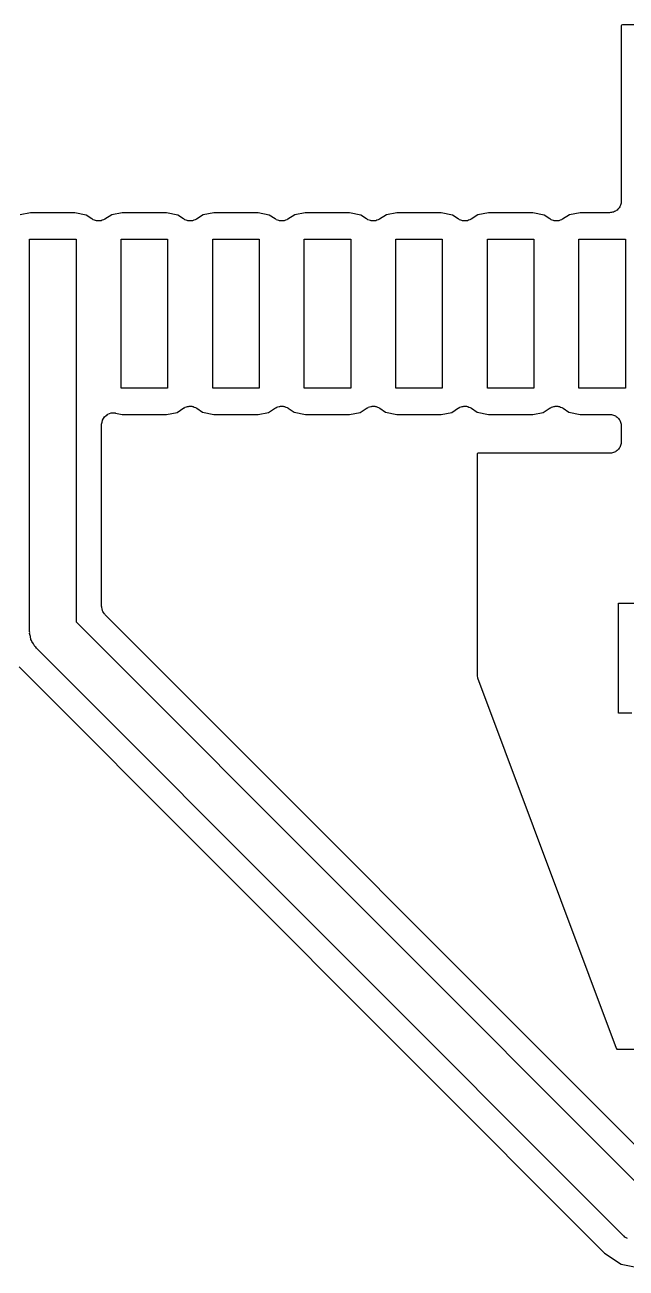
# Model space of a CAD drawing. Extents: x -5.1 to 32.6, y 0 to 32.2.
# Drawn here: x 5.26 to 8.55, y 6.48 to 13.26 of the extents above; entities that cross this region are included whole.
import ezdxf

# ---------------------------------------------------------------- set-up
doc = ezdxf.new("R2010")
doc.units = 0
doc.header["$MEASUREMENT"] = 0
doc.layers.add('BLACK', color=7, linetype='CONTINUOUS')

msp = doc.modelspace()

# ---------------------------------------------------------------- linework, layer by layer
at = {"layer": 'Black'}
for p, q in [((8.52261, 13.2577), (8.5217, 13.2529)), ((8.5217, 13.2529), (8.5217, 12.2976)), ((8.52807, 13.2588), (8.52261, 13.2577)), ((8.59857, 13.2588), (8.52807, 13.2588)), ((8.51787, 12.2759), (8.51509, 12.2711)), ((8.51883, 12.2813), (8.51787, 12.2759)), ((8.52074, 12.2866), (8.51883, 12.2813)), ((8.5217, 12.2976), (8.52074, 12.2921)), ((8.52074, 12.2921), (8.52074, 12.2866)), ((5.29642, 12.2341), (5.23913, 12.2233)), ((5.53813, 12.2341), (5.29642, 12.2341)), ((5.5999, 12.2216), (5.53813, 12.2341)), ((5.63135, 12.2001), (5.5999, 12.2216)), ((5.73913, 12.2233), (5.70154, 12.1991)), ((5.79642, 12.2341), (5.73913, 12.2233)), ((6.03813, 12.2341), (5.79642, 12.2341)), ((6.0999, 12.2216), (6.03813, 12.2341)), ((6.13135, 12.2001), (6.0999, 12.2216)), ((6.23913, 12.2233), (6.20154, 12.1991)), ((6.29642, 12.2341), (6.23913, 12.2233)), ((6.53813, 12.2341), (6.29642, 12.2341)), ((6.5999, 12.2216), (6.53813, 12.2341)), ((6.63135, 12.2001), (6.5999, 12.2216)), ((6.73913, 12.2233), (6.70154, 12.1991)), ((6.79642, 12.2341), (6.73913, 12.2233)), ((7.03813, 12.2341), (6.79642, 12.2341)), ((7.0999, 12.2216), (7.03813, 12.2341)), ((7.13135, 12.2001), (7.0999, 12.2216)), ((7.23913, 12.2233), (7.20154, 12.1991)), ((7.29642, 12.2341), (7.23913, 12.2233)), ((7.53813, 12.2341), (7.29642, 12.2341)), ((7.5999, 12.2216), (7.53813, 12.2341)), ((7.63135, 12.2001), (7.5999, 12.2216)), ((7.73913, 12.2233), (7.70154, 12.1991)), ((7.79642, 12.2341), (7.73913, 12.2233)), ((8.03813, 12.2341), (7.79642, 12.2341)), ((8.0999, 12.2216), (8.03813, 12.2341)), ((8.13135, 12.2001), (8.0999, 12.2216)), ((8.23913, 12.2233), (8.20154, 12.1991)), ((8.29642, 12.2341), (8.23913, 12.2233)), ((8.4582, 12.2341), (8.29642, 12.2341)), ((8.46367, 12.235), (8.4582, 12.2341)), ((8.46923, 12.235), (8.46367, 12.235)), ((8.47445, 12.2369), (8.46923, 12.235)), ((8.47992, 12.2379), (8.47445, 12.2369)), ((8.48473, 12.2407), (8.47992, 12.2379)), ((8.48995, 12.2426), (8.48473, 12.2407)), ((8.49421, 12.2462), (8.48995, 12.2426)), ((8.49902, 12.2489), (8.49421, 12.2462)), ((8.50259, 12.2532), (8.49902, 12.2489)), ((8.50684, 12.2568), (8.50259, 12.2532)), ((8.50962, 12.2616), (8.50684, 12.2568)), ((8.51319, 12.2658), (8.50962, 12.2616)), ((8.51509, 12.2711), (8.51319, 12.2658)), ((5.63496, 12.1984), (5.63135, 12.2001)), ((5.63811, 12.1961), (5.63496, 12.1984)), ((5.64494, 12.1939), (5.63811, 12.1961)), ((5.65144, 12.191), (5.64494, 12.1939)), ((5.65539, 12.1907), (5.65144, 12.191)), ((5.65917, 12.1895), (5.65539, 12.1907)), ((5.66631, 12.1899), (5.65917, 12.1895)), ((5.67343, 12.1893), (5.66631, 12.1899)), ((5.67725, 12.1904), (5.67343, 12.1893)), ((5.6812, 12.1906), (5.67725, 12.1904)), ((5.68778, 12.1933), (5.6812, 12.1906)), ((5.69467, 12.1953), (5.68778, 12.1933)), ((5.69789, 12.1976), (5.69467, 12.1953)), ((5.70154, 12.1991), (5.69789, 12.1976)), ((6.13496, 12.1984), (6.13135, 12.2001)), ((6.13811, 12.1961), (6.13496, 12.1984)), ((6.14494, 12.1939), (6.13811, 12.1961)), ((6.15144, 12.191), (6.14494, 12.1939)), ((6.15539, 12.1907), (6.15144, 12.191)), ((6.15917, 12.1895), (6.15539, 12.1907)), ((6.16631, 12.1899), (6.15917, 12.1895)), ((6.17343, 12.1893), (6.16631, 12.1899)), ((6.17725, 12.1904), (6.17343, 12.1893)), ((6.1812, 12.1906), (6.17725, 12.1904)), ((6.18778, 12.1933), (6.1812, 12.1906)), ((6.19467, 12.1953), (6.18778, 12.1933)), ((6.19789, 12.1976), (6.19467, 12.1953)), ((6.20154, 12.1991), (6.19789, 12.1976)), ((6.63496, 12.1984), (6.63135, 12.2001)), ((6.63811, 12.1961), (6.63496, 12.1984)), ((6.64494, 12.1939), (6.63811, 12.1961)), ((6.65144, 12.191), (6.64494, 12.1939)), ((6.65539, 12.1907), (6.65144, 12.191)), ((6.65917, 12.1895), (6.65539, 12.1907)), ((6.66631, 12.1899), (6.65917, 12.1895)), ((6.67343, 12.1893), (6.66631, 12.1899)), ((6.67725, 12.1904), (6.67343, 12.1893)), ((6.6812, 12.1906), (6.67725, 12.1904)), ((6.68778, 12.1933), (6.6812, 12.1906)), ((6.69467, 12.1953), (6.68778, 12.1933)), ((6.69789, 12.1976), (6.69467, 12.1953)), ((6.70154, 12.1991), (6.69789, 12.1976)), ((7.13496, 12.1984), (7.13135, 12.2001)), ((7.13811, 12.1961), (7.13496, 12.1984)), ((7.14494, 12.1939), (7.13811, 12.1961)), ((7.15144, 12.191), (7.14494, 12.1939)), ((7.15539, 12.1907), (7.15144, 12.191)), ((7.15917, 12.1895), (7.15539, 12.1907)), ((7.16631, 12.1899), (7.15917, 12.1895)), ((7.17343, 12.1893), (7.16631, 12.1899)), ((7.17725, 12.1904), (7.17343, 12.1893)), ((7.1812, 12.1906), (7.17725, 12.1904)), ((7.18778, 12.1933), (7.1812, 12.1906)), ((7.19467, 12.1953), (7.18778, 12.1933)), ((7.19789, 12.1976), (7.19467, 12.1953)), ((7.20154, 12.1991), (7.19789, 12.1976)), ((7.63496, 12.1984), (7.63135, 12.2001)), ((7.63811, 12.1961), (7.63496, 12.1984)), ((7.64494, 12.1939), (7.63811, 12.1961)), ((7.65144, 12.191), (7.64494, 12.1939)), ((7.65539, 12.1907), (7.65144, 12.191)), ((7.65917, 12.1895), (7.65539, 12.1907)), ((7.66631, 12.1899), (7.65917, 12.1895)), ((7.67343, 12.1893), (7.66631, 12.1899)), ((7.67725, 12.1904), (7.67343, 12.1893)), ((7.6812, 12.1906), (7.67725, 12.1904)), ((7.68778, 12.1933), (7.6812, 12.1906)), ((7.69467, 12.1953), (7.68778, 12.1933)), ((7.69789, 12.1976), (7.69467, 12.1953)), ((7.70154, 12.1991), (7.69789, 12.1976)), ((8.13496, 12.1984), (8.13135, 12.2001)), ((8.13811, 12.1961), (8.13496, 12.1984)), ((8.14494, 12.1939), (8.13811, 12.1961)), ((8.15144, 12.191), (8.14494, 12.1939)), ((8.15539, 12.1907), (8.15144, 12.191)), ((8.15917, 12.1895), (8.15539, 12.1907)), ((8.16631, 12.1899), (8.15917, 12.1895)), ((8.17343, 12.1893), (8.16631, 12.1899)), ((8.17725, 12.1904), (8.17343, 12.1893)), ((8.1812, 12.1906), (8.17725, 12.1904)), ((8.18778, 12.1933), (8.1812, 12.1906)), ((8.19467, 12.1953), (8.18778, 12.1933)), ((8.19789, 12.1976), (8.19467, 12.1953)), ((8.20154, 12.1991), (8.19789, 12.1976)), ((5.2905, 11.684), (5.2905, 12.0904)), ((5.2905, 12.0904), (5.5445, 12.0904)), ((5.5445, 12.0904), (5.5445, 11.2776)), ((5.7905, 11.2776), (5.7905, 12.0904)), ((5.7905, 12.0904), (6.0445, 12.0904)), ((6.0445, 12.0904), (6.0445, 11.2776)), ((6.2905, 11.2776), (6.2905, 12.0904)), ((6.2905, 12.0904), (6.5445, 12.0904)), ((6.5445, 12.0904), (6.5445, 11.2776)), ((6.7905, 11.2776), (6.7905, 12.0904)), ((6.7905, 12.0904), (7.0445, 12.0904)), ((7.0445, 12.0904), (7.0445, 11.2776)), ((7.2905, 11.2776), (7.2905, 12.0904)), ((7.2905, 12.0904), (7.5445, 12.0904)), ((7.5445, 12.0904), (7.5445, 11.2776)), ((7.7905, 11.2776), (7.7905, 12.0904)), ((7.7905, 12.0904), (8.0445, 12.0904)), ((8.0445, 12.0904), (8.0445, 11.2776)), ((8.2905, 11.2776), (8.2905, 12.0904)), ((8.2905, 12.0904), (8.5445, 12.0904)), ((8.5445, 12.0904), (8.5445, 11.2776)), ((5.2905, 9.9495), (5.2905, 11.684)), ((5.5445, 11.2776), (5.5445, 10.0021)), ((6.0445, 11.2776), (5.7905, 11.2776)), ((6.5445, 11.2776), (6.2905, 11.2776)), ((7.0445, 11.2776), (6.7905, 11.2776)), ((7.5445, 11.2776), (7.2905, 11.2776)), ((8.0445, 11.2776), (7.7905, 11.2776)), ((8.5445, 11.2776), (8.2905, 11.2776)), ((5.7001, 11.1211), (5.70811, 11.1275)), ((5.70811, 11.1275), (5.71595, 11.1341)), ((5.71595, 11.1341), (5.71671, 11.1344)), ((5.71671, 11.1344), (5.71735, 11.1349)), ((5.71735, 11.1349), (5.72703, 11.1381)), ((5.72703, 11.1381), (5.73667, 11.1416)), ((5.73667, 11.1416), (5.73749, 11.1416)), ((5.73749, 11.1416), (5.73826, 11.1419)), ((5.73826, 11.1419), (5.74849, 11.1416)), ((5.74849, 11.1416), (5.75873, 11.1416)), ((5.75873, 11.1416), (5.75949, 11.1413)), ((5.75949, 11.1413), (5.7603, 11.1413)), ((5.7603, 11.1413), (5.79687, 11.1339)), ((5.79687, 11.1339), (6.03858, 11.1339)), ((6.03858, 11.1339), (6.09587, 11.1447)), ((6.09587, 11.1447), (6.13346, 11.1689)), ((6.13346, 11.1689), (6.13711, 11.1704)), ((6.13711, 11.1704), (6.14033, 11.1727)), ((6.14033, 11.1727), (6.14722, 11.1747)), ((6.14722, 11.1747), (6.1538, 11.1774)), ((6.1538, 11.1774), (6.15775, 11.1776)), ((6.15775, 11.1776), (6.16156, 11.1787)), ((6.16156, 11.1787), (6.16869, 11.1781)), ((6.16869, 11.1781), (6.17582, 11.1785)), ((6.17582, 11.1785), (6.17961, 11.1773)), ((6.17961, 11.1773), (6.18356, 11.177)), ((6.18356, 11.177), (6.19006, 11.1741)), ((6.19006, 11.1741), (6.19689, 11.1719)), ((6.19689, 11.1719), (6.20004, 11.1696)), ((6.20004, 11.1696), (6.20365, 11.1679)), ((6.20365, 11.1679), (6.2351, 11.1464)), ((6.2351, 11.1464), (6.29687, 11.1339)), ((6.29687, 11.1339), (6.53858, 11.1339)), ((6.53858, 11.1339), (6.59587, 11.1447)), ((6.59587, 11.1447), (6.63346, 11.1689)), ((6.63346, 11.1689), (6.63711, 11.1704)), ((6.63711, 11.1704), (6.64033, 11.1727)), ((6.64033, 11.1727), (6.64722, 11.1747)), ((6.64722, 11.1747), (6.6538, 11.1774)), ((6.6538, 11.1774), (6.65775, 11.1776)), ((6.65775, 11.1776), (6.66156, 11.1787)), ((6.66156, 11.1787), (6.66869, 11.1781)), ((6.66869, 11.1781), (6.67582, 11.1785)), ((6.67582, 11.1785), (6.67961, 11.1773)), ((6.67961, 11.1773), (6.68356, 11.177)), ((6.68356, 11.177), (6.69006, 11.1741)), ((6.69006, 11.1741), (6.69689, 11.1719)), ((6.69689, 11.1719), (6.70004, 11.1696)), ((6.70004, 11.1696), (6.70365, 11.1679)), ((6.70365, 11.1679), (6.7351, 11.1464)), ((6.7351, 11.1464), (6.79687, 11.1339)), ((6.79687, 11.1339), (7.03858, 11.1339)), ((7.03858, 11.1339), (7.09587, 11.1447)), ((7.09587, 11.1447), (7.13346, 11.1689)), ((7.13346, 11.1689), (7.13711, 11.1704)), ((7.13711, 11.1704), (7.14033, 11.1727)), ((7.14033, 11.1727), (7.14722, 11.1747)), ((7.14722, 11.1747), (7.1538, 11.1774)), ((7.1538, 11.1774), (7.15775, 11.1776)), ((7.15775, 11.1776), (7.16156, 11.1787)), ((7.16156, 11.1787), (7.16869, 11.1781)), ((7.16869, 11.1781), (7.17582, 11.1785)), ((7.17582, 11.1785), (7.17961, 11.1773)), ((7.17961, 11.1773), (7.18355, 11.177)), ((7.18355, 11.177), (7.19006, 11.1741)), ((7.19006, 11.1741), (7.19689, 11.1719)), ((7.19689, 11.1719), (7.20004, 11.1696)), ((7.20004, 11.1696), (7.20365, 11.1679)), ((7.20365, 11.1679), (7.2351, 11.1464)), ((7.2351, 11.1464), (7.29687, 11.1339)), ((7.29687, 11.1339), (7.53858, 11.1339)), ((7.53858, 11.1339), (7.59587, 11.1447)), ((7.59587, 11.1447), (7.63346, 11.1689)), ((7.63346, 11.1689), (7.63711, 11.1704)), ((7.63711, 11.1704), (7.64033, 11.1727)), ((7.64033, 11.1727), (7.64722, 11.1747)), ((7.64722, 11.1747), (7.6538, 11.1774)), ((7.6538, 11.1774), (7.65775, 11.1776)), ((7.65775, 11.1776), (7.66156, 11.1787)), ((7.66156, 11.1787), (7.66869, 11.1781)), ((7.66869, 11.1781), (7.67582, 11.1785)), ((7.67582, 11.1785), (7.67961, 11.1773)), ((7.67961, 11.1773), (7.68355, 11.177)), ((7.68355, 11.177), (7.69006, 11.1741)), ((7.69006, 11.1741), (7.69689, 11.1719)), ((7.69689, 11.1719), (7.70004, 11.1696)), ((7.70004, 11.1696), (7.70365, 11.1679)), ((7.70365, 11.1679), (7.7351, 11.1464)), ((7.7351, 11.1464), (7.79687, 11.1339)), ((7.79687, 11.1339), (8.03858, 11.1339)), ((8.03858, 11.1339), (8.09587, 11.1447)), ((8.09587, 11.1447), (8.13346, 11.1689)), ((8.13346, 11.1689), (8.13711, 11.1704)), ((8.13711, 11.1704), (8.14033, 11.1727)), ((8.14033, 11.1727), (8.14722, 11.1747)), ((8.14722, 11.1747), (8.1538, 11.1774)), ((8.1538, 11.1774), (8.15775, 11.1776)), ((8.15775, 11.1776), (8.16156, 11.1787)), ((8.16156, 11.1787), (8.16869, 11.1781)), ((8.16869, 11.1781), (8.17582, 11.1785)), ((8.17582, 11.1785), (8.17961, 11.1773)), ((8.17961, 11.1773), (8.18356, 11.177)), ((8.18356, 11.177), (8.19006, 11.1741)), ((8.19006, 11.1741), (8.19689, 11.1719)), ((8.19689, 11.1719), (8.20004, 11.1696)), ((8.20004, 11.1696), (8.20365, 11.1679)), ((8.20365, 11.1679), (8.2351, 11.1464)), ((8.2351, 11.1464), (8.29687, 11.1339)), ((8.29687, 11.1339), (8.4582, 11.1339)), ((8.4582, 11.1339), (8.46367, 11.133)), ((8.46367, 11.133), (8.46923, 11.133)), ((8.46923, 11.133), (8.47445, 11.1311)), ((8.47445, 11.1311), (8.47992, 11.1301)), ((8.47992, 11.1301), (8.48473, 11.1273)), ((8.48473, 11.1273), (8.48995, 11.1254)), ((8.48995, 11.1254), (8.49421, 11.1218)), ((5.6842, 11.0791), (5.68434, 11.0799)), ((5.6842, 10.0863), (5.6842, 11.0791)), ((5.68422, 11.0807), (5.68625, 11.0907)), ((5.68434, 11.0799), (5.68422, 11.0807)), ((5.68625, 11.0907), (5.68803, 11.1008)), ((5.68803, 11.1008), (5.68844, 11.1015)), ((5.68844, 11.1015), (5.6886, 11.1023)), ((5.6886, 11.1023), (5.69394, 11.111)), ((5.69394, 11.111), (5.69906, 11.1199)), ((5.69906, 11.1199), (5.69968, 11.1204)), ((5.69968, 11.1204), (5.7001, 11.1211)), ((8.49421, 11.1218), (8.49902, 11.1191)), ((8.49902, 11.1191), (8.50259, 11.1148)), ((8.50259, 11.1148), (8.50684, 11.1112)), ((8.50684, 11.1112), (8.50962, 11.1064)), ((8.50962, 11.1064), (8.51319, 11.1022)), ((8.51319, 11.1022), (8.51509, 11.0969)), ((8.51509, 11.0969), (8.51787, 11.0921)), ((8.51787, 11.0921), (8.51883, 11.0867)), ((8.51883, 11.0867), (8.52074, 11.0814)), ((8.52074, 11.0814), (8.52074, 11.0759)), ((8.52074, 11.0759), (8.5217, 11.0704)), ((8.5217, 11.0704), (8.5217, 10.9855)), ((7.73521, 10.9209), (7.7343, 10.9161)), ((7.74067, 10.922), (7.73521, 10.9209)), ((8.4582, 10.922), (7.74067, 10.922)), ((8.46367, 10.923), (8.4582, 10.922)), ((8.46923, 10.923), (8.46367, 10.923)), ((8.47445, 10.9249), (8.46923, 10.923)), ((8.47992, 10.9258), (8.47445, 10.9249)), ((8.48473, 10.9286), (8.47992, 10.9258)), ((8.48995, 10.9305), (8.48473, 10.9286)), ((8.49421, 10.9341), (8.48995, 10.9305)), ((8.49902, 10.9369), (8.49421, 10.9341)), ((8.50259, 10.9411), (8.49902, 10.9369)), ((8.50684, 10.9447), (8.50259, 10.9411)), ((8.50962, 10.9495), (8.50684, 10.9447)), ((8.51319, 10.9537), (8.50962, 10.9495)), ((8.51509, 10.959), (8.51319, 10.9537)), ((8.51787, 10.9638), (8.51509, 10.959)), ((8.51883, 10.9693), (8.51787, 10.9638)), ((8.52074, 10.9745), (8.51883, 10.9693)), ((8.5217, 10.9855), (8.52074, 10.98)), ((8.52074, 10.98), (8.52074, 10.9745)), ((7.7343, 10.9161), (7.7343, 9.70851)), ((5.68468, 10.0835), (5.6842, 10.0863)), ((5.68444, 10.0807), (5.68468, 10.0835)), ((5.68659, 10.0727), (5.68444, 10.0807)), ((5.68803, 10.0646), (5.68659, 10.0727)), ((5.68943, 10.0621), (5.68803, 10.0646)), ((5.69015, 10.0594), (5.68943, 10.0621)), ((5.69491, 10.0526), (5.69015, 10.0594)), ((5.69906, 10.0455), (5.69491, 10.0526)), ((5.7012, 10.0437), (5.69906, 10.0455)), ((5.7028, 10.0414), (5.7012, 10.0437)), ((8.71517, 7.029), (5.7028, 10.0414)), ((8.5067, 9.5044), (8.5067, 10.1044)), ((8.5067, 10.1044), (8.9067, 10.1044)), ((5.5445, 10.0021), (8.67591, 6.8707)), ((5.29147, 9.944), (5.2905, 9.9495)), ((5.29098, 9.93843), (5.29147, 9.944)), ((5.29528, 9.9224), (5.29098, 9.93843)), ((5.29816, 9.90606), (5.29528, 9.9224)), ((5.30095, 9.90122), (5.29816, 9.90606)), ((5.3024, 9.89583), (5.30095, 9.90122)), ((5.31191, 9.88224), (5.3024, 9.89583)), ((5.32021, 9.86787), (5.31191, 9.88224)), ((5.32449, 9.86427), (5.32021, 9.86787)), ((5.3277, 9.8597), (5.32449, 9.86427)), ((8.5335, 6.6539), (5.3277, 9.8597)), ((5.23334, 9.75649), (8.43029, 6.55954)), ((7.7343, 9.70851), (7.7363, 9.69745)), ((7.7363, 9.69745), (8.49406, 7.67676)), ((8.5797, 9.5044), (8.5067, 9.5044)), ((8.49406, 7.67676), (8.49702, 7.67202)), ((8.49702, 7.67202), (8.50287, 7.6708)), ((8.50287, 7.6708), (14.7637, 7.6708)), ((8.53807, 6.65069), (8.5335, 6.6539)), ((8.54167, 6.64641), (8.53807, 6.65069)), ((8.55603, 6.63812), (8.54167, 6.64641)), ((8.43029, 6.55954), (8.52171, 6.49845)), ((8.52171, 6.49845), (8.62955, 6.477))]:
    msp.add_line(p, q, dxfattribs=at)

doc.saveas('drawing.dxf')
